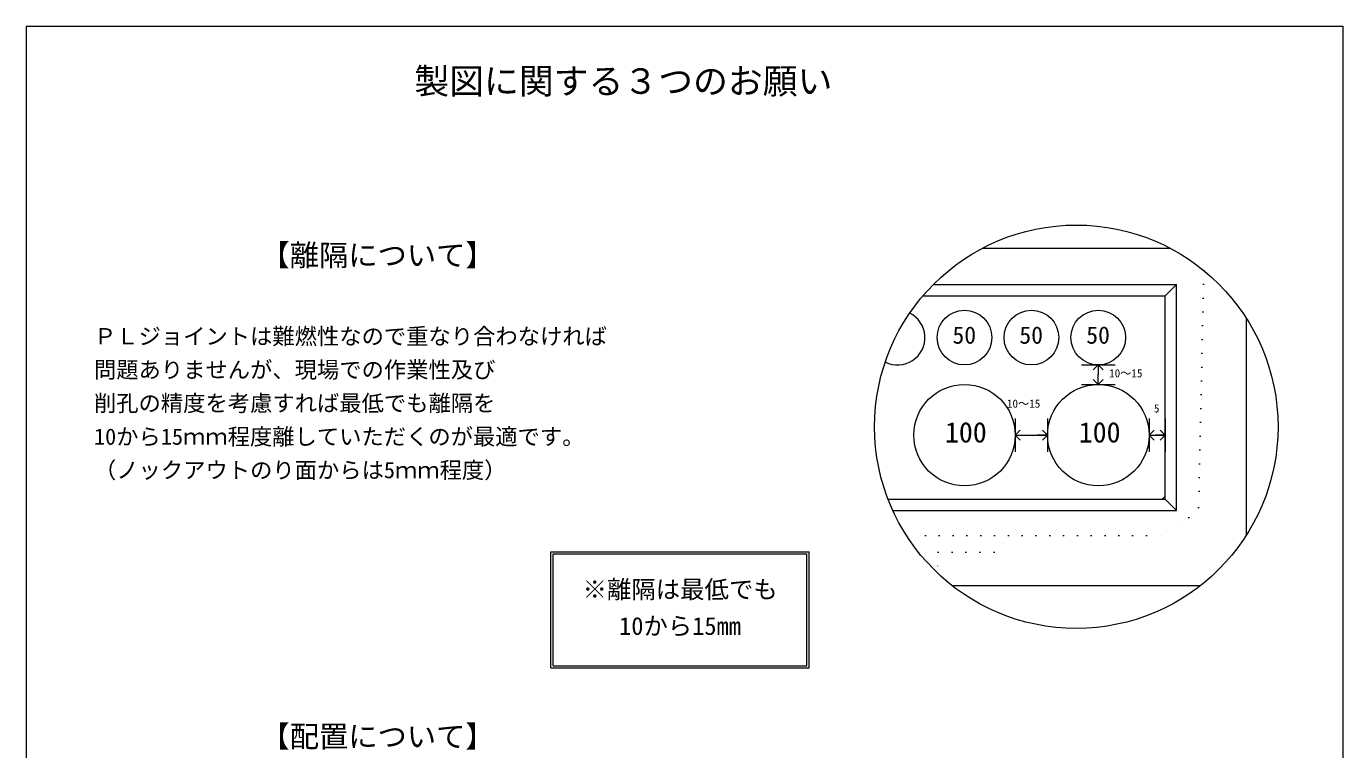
# Model space of a CAD drawing. Units: millimetres, scale not verified. Extents: x -9756 to 9756, y -4683 to 4615.
# Drawn here: x -9756 to -3685, y 1278 to 4615 of the extents above; entities that cross this region are included whole.
import ezdxf
from ezdxf.enums import TextEntityAlignment as Align

# ---------------------------------------------------------------- set-up
doc = ezdxf.new("R2010")
doc.units = ezdxf.units.MM
doc.header["$LTSCALE"] = 20
doc.linetypes.add('DASHED1', pattern=[1.8, 1.2, -0.6])
doc.linetypes.add('USER5', pattern=[3.185, 0.01, -3.175])
for name, color, linetype, lineweight in [('0-2_waku', 7, 'Continuous', 18), ('0-3_gaikei', 7, 'Continuous', 18), ('0-4_kakure', 7, 'DASHED1', 5), ('0-5_sunpou', 7, 'Continuous', 18), ('0-7_hole', 7, 'Continuous', 18), ('0-8_uchigawa', 6, 'Continuous', 18), ('0-D_文字１', 7, 'Continuous', 18)]:
    doc.layers.add(name, color=color, linetype=linetype, lineweight=lineweight)
doc.styles.add('ＭＳ ゴシック', font='')
doc.styles.get('ＭＳ ゴシック').set_extended_font_data('MS Gothic')

# ---------------------------------------------------------------- blocks, each defined once
blk = doc.blocks.new('_Open90')
at = {"layer": '0-5_sunpou', "lineweight": 5}
blk.add_line((0, 0), (-1, 0), dxfattribs=at)
blk.add_lwpolyline([(-0.5, 0.5), (0, 0), (-0.5, -0.5)], dxfattribs=at)

msp = doc.modelspace()

# ---------------------------------------------------------------- linework, layer by layer
at = {"layer": '0-2_waku'}
for p, q in [((-9756.04, 4614.84), (-3684.84, 4614.84)), ((-9756.04, 4614.84), (-3684.84, 4614.84)), ((-9756.04, 4614.84), (-9756.04, -3935.16)), ((-3684.84, 4614.84), (-3684.84, -3935.16))]:
    msp.add_line(p, q, dxfattribs=at)
at = {"layer": '0-3_gaikei'}
for p, q in [((-4478.72, 3590.5), (-5348, 3590.5)), ((-4129.1, 2267.65), (-4129.1, 3268.35)), ((-5485.98, 2034.85), (-4340.74, 2034.85))]:
    msp.add_line(p, q, dxfattribs=at)
at = {"layer": '0-4_kakure', "linetype": 'USER5', "lineweight": 18}
for p, q in [((-5696.73, 2266.27), (-5609.03, 2266.27)), ((-5609.03, 2266.27), (-4477.64, 2266.27)), ((-5609.03, 2266.27), (-4477.64, 2266.27)), ((-5550.02, 2189.13), (-5556.25, 2095.62)), ((-5550.02, 2189.13), (-5344.31, 2189.13))]:
    msp.add_line(p, q, dxfattribs=at)
for points in [[(-4325.54, 3489.03), (-4349.08, 2394.83), (-4477.64, 2266.27)], [(-5550.02, 2189.13), (-5292.88, 2189.13), (-5215.75, 2266.27)]]:
    msp.add_lwpolyline(points, dxfattribs=at)
at = {"layer": '0-5_sunpou', "color": 150}
for p, q in [((-4889.06, 3053.09), (-4734.78, 3053.09)), ((-4889.06, 2963.1), (-4734.78, 2963.1)), ((-5195.04, 2806.25), (-5195.04, 2651.97)), ((-5045.91, 2806.25), (-5045.91, 2651.97)), ((-4577.71, 2806.25), (-4577.71, 2651.97)), ((-4503.36, 2806.25), (-4503.36, 2651.97)), ((-5195.04, 2729.11), (-5045.91, 2729.11)), ((-4577.71, 2729.11), (-4503.36, 2729.11)), ((-4503.36, 2448.06), (-4517.57, 2433.4))]:
    msp.add_line(p, q, dxfattribs=at)
msp.add_circle((-4913.36, 2768), 930.28, dxfattribs=at)
at = {"layer": '0-7_hole'}
for centre, radius in [((-5429.03, 3179.09), 126), ((-5120.47, 3179.09), 126), ((-4811.92, 3179.09), 126), ((-5429.03, 2729.11), 233.99), ((-4811.92, 2729.11), 233.99)]:
    msp.add_circle(centre, radius, dxfattribs=at)
msp.add_arc((-5737.59, 3179.09), 126, 243.19936, 63.78529, dxfattribs=at)
at = {"layer": '0-8_uchigawa'}
for p, q in [((-5573.6, 3423.37), (-4451.93, 3423.37)), ((-4451.93, 2381.98), (-4451.93, 3423.37)), ((-5620.95, 3371.94), (-5609.03, 3371.94)), ((-4503.36, 2433.4), (-4503.36, 3371.94)), ((-5781.38, 2433.4), (-5609.03, 2433.4)), ((-5609.03, 2433.4), (-4503.36, 2433.4)), ((-4451.93, 2381.98), (-4503.36, 2433.4)), ((-5759.76, 2381.98), (-5609.03, 2381.98)), ((-5609.03, 2381.98), (-4451.93, 2381.98)), ((-7336.42, 2190.84), (-6145.99, 2190.84)), ((-7336.42, 1655.15), (-7336.42, 2190.84)), ((-6145.99, 1655.15), (-6145.99, 2190.84)), ((-7326.5, 2180.92), (-6155.91, 2180.92)), ((-7326.5, 1665.07), (-7326.5, 2180.92)), ((-6155.91, 1665.07), (-6155.91, 2180.92)), ((-7336.42, 1655.15), (-6145.99, 1655.15)), ((-7326.5, 1665.07), (-6155.91, 1665.07))]:
    msp.add_line(p, q, dxfattribs=at)
msp.add_lwpolyline([(-5609.03, 3371.94), (-4503.36, 3371.94), (-4451.93, 3423.37)], dxfattribs=at)

# ---------------------------------------------------------------- block references
at = {"layer": '0-5_sunpou', "xscale": 46.28394, "yscale": 46.28394}
for p, rotation in [((-4811.92, 3053.09), 90), ((-4811.92, 2963.1), 270), ((-5195.04, 2729.11), 180), ((-4577.71, 2729.11), 180)]:
    msp.add_blockref('_Open90', p, dxfattribs=dict(at, rotation=rotation))
for p in [(-5045.91, 2729.11), (-4503.36, 2729.11)]:
    msp.add_blockref('_Open90', p, dxfattribs=at)

# ---------------------------------------------------------------- texts
at = {"layer": '0-D_文字１', "style": 'ＭＳ ゴシック'}
for s, height, p in [('製図に関する３つのお願い', 117.8, (-7966.54, 4268.04)), ('【離隔について】', 98.97, (-8676.03, 3480.18)), ('ＰＬジョイントは難燃性なので重なり合わなければ', 75.41, (-9444.09, 3124.79)), ('50', 80.12, (-5484.55, 3126.78)), ('50', 80.12, (-5175.99, 3126.78)), ('50', 80.12, (-4867.43, 3126.78)), ('問題ありませんが、現場での作業性及び', 75.41, (-9444.09, 2970.51)), ('10～15', 37.7, (-4762.19, 2984.28)), ('削孔の精度を考慮すれば最低でも離隔を', 75.41, (-9444.09, 2816.23)), ('10～15', 37.7, (-5233.46, 2844.41)), ('5', 37.7, (-4555.57, 2822.52)), ('10から15ｍｍ程度離していただくのが最適です。', 75.41, (-9444.09, 2661.95)), ('100', 94.26, (-5518.89, 2666.93)), ('100', 94.26, (-4901.77, 2666.93)), ('（ノックアウトのり面からは5ｍｍ程度）', 75.41, (-9444.09, 2507.67)), ('※離隔は最低でも', 82.47, (-7190.54, 1951.76)), ('\u3000 10から15mm', 82.47, (-7190.54, 1783.02)), ('【配置について】', 98.97, (-8676.03, 1260.32))]:
    msp.add_text(s, height=height, dxfattribs=at).set_placement(p, align=Align.BOTTOM_LEFT)

doc.saveas('drawing.dxf')
